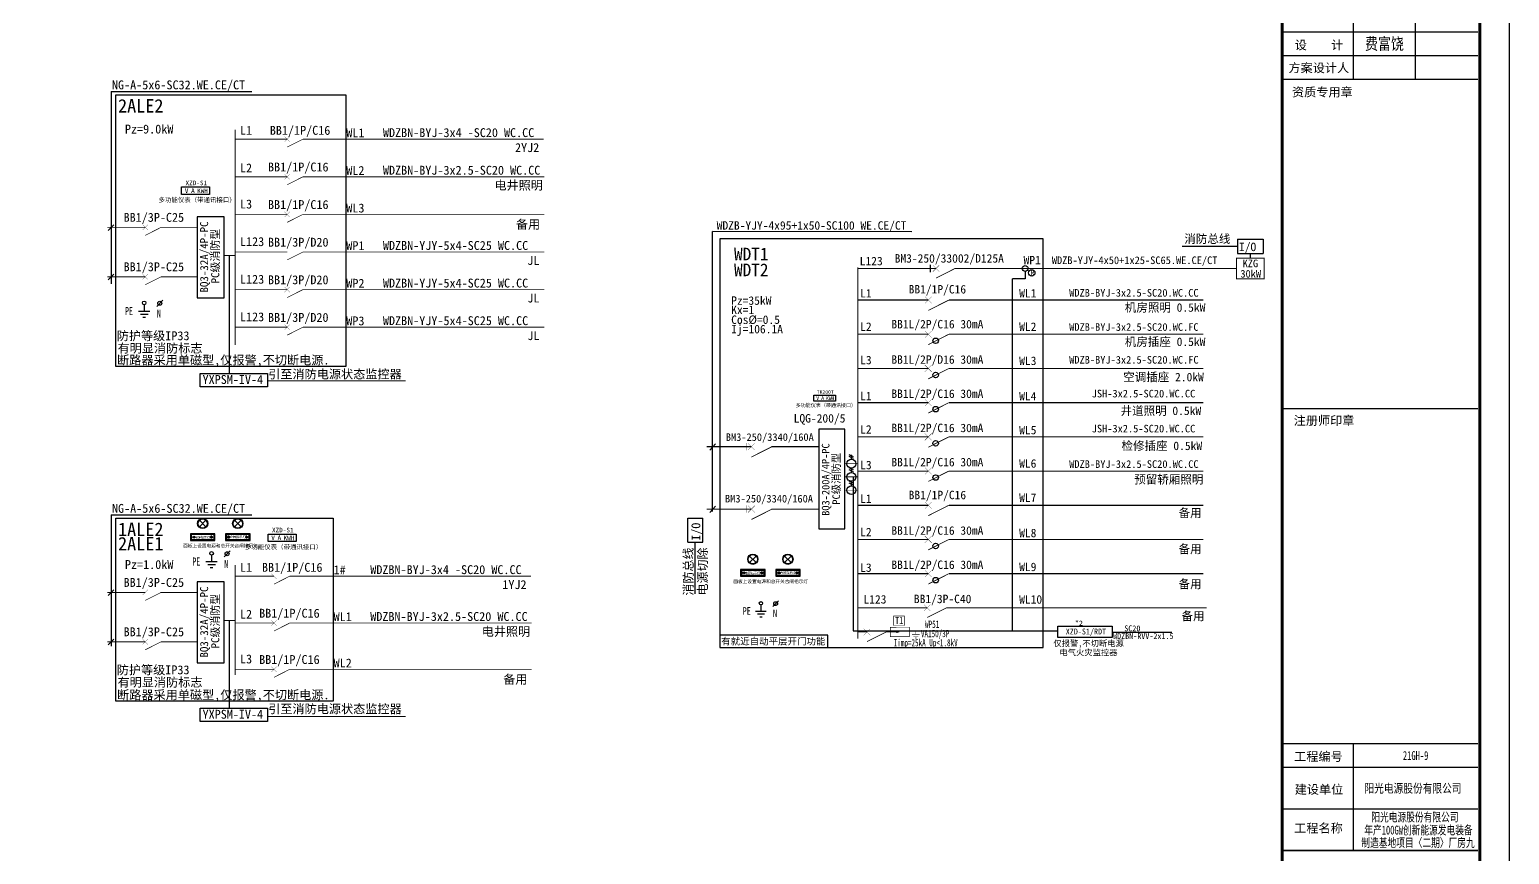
# Model space of a CAD drawing. Header units: millimetres. Extents: x -633009578 to 5705885, y -633235091 to 2571734.
# Drawn here: x 2494462 to 2544355, y 2160139 to 2187949 of the extents above; entities that cross this region are included whole.
import ezdxf
from ezdxf.enums import TextEntityAlignment as Align

# ---------------------------------------------------------------- set-up
doc = ezdxf.new("R2010")
doc.units = ezdxf.units.MM
doc.header["$LTSCALE"] = 1000
doc.header["$MEASUREMENT"] = 0
for name, pattern in [('CENTER2', [1.125, 0.75, -0.125, 0.125, -0.125]), ('CENTERX2', [101.6, 63.5, -12.7, 12.7, -12.7]), ('CONTINOUS', [0]), ('DASHED', [0.75, 0.5, -0.25]), ('USER3', [1.125, 0.875, -0.125, 0, -0.125])]:
    doc.linetypes.add(name, pattern=pattern)
doc.layers.get('0').update_dxf_attribs({"color": 9})
for name, color, linetype in [('000000000000电气', 7, 'Continuous'), ('E-TEXT-PLAN', 7, 'Continuous'), ('ETEXT', 3, 'Continuous'), ('LIU6', 7, 'Continuous'), ('Q4', 4, 'DASHED'), ('SIG_TEXT', 7, 'Continuous'), ('电气系统', 3, 'Continuous'), ('系统图', 2, 'Continuous'), ('设备-箱柜', 3, 'Continuous'), ('院图签、封面151013$0$PUB_TITLE', 153, 'Continuous'), ('院图签、封面151013$0$图签文字', 4, 'Continuous')]:
    doc.layers.add(name, color=color, linetype=linetype)
doc.layers.add('CENTER', color=2, linetype='CENTERX2', lineweight=15)
doc.layers.add('DRAW', color=4, linetype='Continuous', lineweight=30)
doc.styles.add('-宋体', font='simhei.ttf', dxfattribs={"width": 0.8})
doc.styles.add('_TCH_LABEL', font='simhei.ttf', dxfattribs={"bigfont": 'GBCBIG'})
doc.styles.add('HZ', font='simhei.ttf', dxfattribs={"width": 0.8, "bigfont": 'HZTXT'})
doc.styles.add('QH2', font='simhei.ttf', dxfattribs={"width": 0.8, "bigfont": 'hztxt.shx'})
doc.styles.add('宋', font='simhei.ttf', dxfattribs={"width": 0.8})
doc.styles.add('宋体', font='simhei.ttf')
doc.styles.add('院图签、封面151013$0$-宋体', font='simhei.ttf', dxfattribs={"width": 0.8})

# ---------------------------------------------------------------- blocks, each defined once
blk = doc.blocks.new('TDRGDF')
at = {"layer": 'Q4', "linetype": 'ByBlock'}
for p, q in [((445967, 58530), (445967, 58311)), ((446388, 58473), (446594, 58679)), ((445777, 58310), (446157, 58310)), ((445841, 58210), (446095, 58210)), ((445924, 58109), (446010, 58109))]:
    blk.add_line(p, q, dxfattribs=at)
for centre, radius in [((445967, 58590), 60.2), ((446491, 58576), 67.1)]:
    blk.add_circle(centre, radius, dxfattribs=at)
at = {"layer": 'LIU6', "style": 'QH2', "width": 0.7}
for s, p in [('PE', (445318, 58180)), ('N', (446394, 58095))]:
    blk.add_text(s, height=270, dxfattribs=at).set_placement(p)
blk = doc.blocks.new('1107AA')
at = {"color": 3, "linetype": 'Continuous'}
for points, const_width in [([(0, -7.5), (-3.79, 0)], 0.3), ([(1.25, 1.25), (-1.25, -1.25)], 0.1), ([(-1.25, 1.25), (1.25, -1.25)], 0.1)]:
    blk.add_lwpolyline(points, dxfattribs=dict(at, const_width=const_width))
blk = doc.blocks.new('0923')
at = {"color": 3, "linetype": 'Continuous'}
for p, q in [((-5, -3.75), (-2.5, -3.75)), ((-4.61, -5), (-3.5, -2.5)), ((-3.56, -5), (-2.45, -2.5)), ((2.5, -3.75), (5, -3.75)), ((2.89, -5), (4, -2.5)), ((3.94, -5), (5.05, -2.5)), ((10, -3.75), (12.5, -3.75)), ((10.39, -5), (11.5, -2.5)), ((11.44, -5), (12.55, -2.5))]:
    blk.add_line(p, q, dxfattribs=at)
at = {"color": 3, "linetype": 'Continuous', "const_width": 0.3}
for points in [[(-7.5, 0), (-7.5, -7.5)], [(0, 0), (0, -7.5)], [(7.5, 0), (7.5, -7.5)]]:
    blk.add_lwpolyline(points, dxfattribs=at)
at = {"color": 3, "linetype": 'Continuous'}
for centre in [(-7.5, -3.75), (0, -3.75), (7.5, -3.75)]:
    blk.add_circle(centre, 2.5, dxfattribs=at)
blk = doc.blocks.new('166')
at = {"linetype": 'CONTINOUS', "const_width": 0.3}
blk.add_lwpolyline([(2.5, 9.87), (-2.5, 9.87), (-2.5, -0.13), (2.5, -0.13)], close=True, dxfattribs=at)
blk.add_lwpolyline([(0, 9.87), (0, 6.12)], dxfattribs=at)
at = {"linetype": 'CONTINOUS'}
blk.add_lwpolyline([(0, 6.73, 1.25, 0, 0), (0, 4.87, 0, 0, 0)], format="xyseb", dxfattribs=at)
at = {"color": 1, "style": 'HZ', "width": 0.8}
blk.add_attdef('MARK', (5.02, 3.67), '', height=3, dxfattribs=at)
blk = doc.blocks.new('G$C5F426BFC')
at = {"layer": 'ETEXT', "elevation": 0}
for points, const_width in [([(5384, 3322), (5723, 3322)], 30), ([(6640, 3322), (6473, 3322)], 30), ([(7390, 3373), (7644, 3373)], 30), ([(7494, 3235), (7794, 3235)], 22.5), ([(7550, 3160), (7737, 3160)], 22.5), ([(7606, 3085), (7681, 3085)], 22.5), ([(7644, 3235), (7644, 3373)], 22.5)]:
    blk.add_lwpolyline(points, dxfattribs=dict(at, const_width=const_width))
at = {"layer": '电气系统', "color": 3, "const_width": 22.5, "elevation": 0}
blk.add_lwpolyline([(6772, 3954), (6772, 3579), (7196, 3579), (7196, 3954)], close=True, dxfattribs=at)
at = {"layer": 'ETEXT', "rotation": 89.99999999855241}
for name, p, xscale, yscale, zscale in [('166', (7380, 3322, 0), 75, 75, 75), ('1107AA', (5723, 3322, 0), 99.99999952316284, 99.99999952316284, 100)]:
    blk.add_blockref(name, p, dxfattribs=dict(at, xscale=xscale, yscale=yscale, zscale=zscale))
at = {"color": 7, "style": '_TCH_LABEL', "flags": 1}
blk.add_attdef('A', text='', height=0.00903, dxfattribs=at).set_placement((5380, 3322, 0), align=Align.MIDDLE_CENTER)
at = {"layer": '电气系统', "color": 3, "style": '宋'}
for s, width, p in [('T1', 0.8, (6829, 3634, 171)), ('WP51', 0.6, (8007, 3486, 171)), (' Iimp=25kA Up<1.8kV', 0.6, (6637, 2758, 171)), ('VA150/3P  ', 0.6, (7844, 3119, 171))]:
    blk.add_text(s, height=285, dxfattribs=dict(at, width=width)).set_placement(p)
blk = doc.blocks.new('G$CE55235D8')
blk.add_blockref('G$C5F426BFC', (-5384, -3158, 0))
blk = doc.blocks.new('G$C27E13D8611')
at = {"layer": '000000000000电气'}
blk.add_line((-200, -863), (-200, -2879), dxfattribs=at)
blk.add_lwpolyline([(-378, 968), (0, 968), (0, -863), (-378, -863)], close=True, dxfattribs=at)
at = {"layer": '000000000000电气', "style": '宋'}
for s, p in [('仅报警,不切断电源', (-588, -74)), ('电气火灾监控器', (-881, -68)), ('XZD-S1/RDT', (-196, 16, 23345))]:
    blk.add_text(s, height=200, rotation=270, dxfattribs=at).set_placement(p, align=Align.MIDDLE)
for s, p in [('WDZBN-RVV-2x1.5', (-434, -899)), ('SC20', (-174, -1276))]:
    blk.add_text(s, height=200, rotation=270, dxfattribs=at).set_placement(p)
blk = doc.blocks.new('多功能仪表')
at = {"layer": '系统图', "color": 2}
blk.add_lwpolyline([(499850, 344131), (501605, 344131), (501605, 343664), (499850, 343664)], close=True, dxfattribs=at)
at = {"color": 3, "linetype": 'Continuous', "style": '宋体'}
for s, p in [('V', (500165, 343753)), ('TK200T', (500773, 344242)), ('A', (500559, 343755)), ('KWH', (501160, 343748)), ('多功能仪表（带通讯接口）', (500821, 343180))]:
    blk.add_text(s, height=288, dxfattribs=at).set_placement(p, align=Align.CENTER)
blk = doc.blocks.new('wuxiancewen-3dian')
at = {"color": 3, "xscale": 0.6375, "yscale": 0.6375, "zscale": 0.6375}
blk.add_blockref('多功能仪表', (-320699, -218483, 701), dxfattribs=at)
blk = doc.blocks.new('G$C60D7828E')
at = {"layer": '000000000000电气', "color": 3, "linetype": 'USER3', "ltscale": 800}
for p, q in [((-1831, 748), (38, 748)), ((472, 348), (472, 506))]:
    blk.add_line(p, q, dxfattribs=at)
at = {"layer": '000000000000电气', "color": 3}
for p, q in [((38, 990), (38, 506)), ((906, 990), (906, 506))]:
    blk.add_line(p, q, dxfattribs=at)
at = {"layer": '000000000000电气', "color": 3, "ltscale": 1000}
for p, q in [((38, 990), (906, 990)), ((38, 506), (906, 506))]:
    blk.add_line(p, q, dxfattribs=at)
at = {"layer": '000000000000电气', "color": 3, "linetype": 'Continuous', "const_width": 34.2}
blk.add_lwpolyline([(0, 348), (932, 348), (932, -348), (0, -348)], close=True, dxfattribs=at)
at = {"layer": '000000000000电气', "color": 3, "linetype": 'Continuous', "style": '-宋体'}
for s, p in [('消防总线', (-1758, 856)), ('I/O', (86, 584))]:
    blk.add_text(s, height=285, dxfattribs=at).set_placement(p)
blk = doc.blocks.new('多功能仪表1')
at = {"layer": '系统图', "color": 2}
blk.add_lwpolyline([(499850, 344131), (501605, 344131), (501605, 343664), (499850, 343664)], close=True, dxfattribs=at)
at = {"color": 3, "linetype": 'Continuous', "style": '宋体'}
for s, p in [('V', (500165, 343753)), ('XZD-S1', (500773, 344242)), ('A', (500559, 343755)), ('KWH', (501160, 343748)), ('多功能仪表（带通讯接口）', (500821, 343180))]:
    blk.add_text(s, height=288, dxfattribs=at).set_placement(p, align=Align.CENTER)
blk = doc.blocks.new('G$C30390A01')
at = {"layer": '院图签、封面151013$0$图签文字', "color": 6, "style": '院图签、封面151013$0$-宋体', "width": 0.7}
for s, p in [('阳光电源股份有限公司', (460, -424)), ('制造基地项目〈二期〉厂房九', (125, -1285)), ('年产100GW创新能源发电装备', (224, -862))]:
    blk.add_text(s, height=300, dxfattribs=at).set_placement(p)
blk = doc.blocks.new('建筑图框_A0')
for p, q in [((118900, 0), (118900, 84100)), ((117900, 1000), (117900, 83100))]:
    blk.add_line(p, q)
at = {"layer": '院图签、封面151013$0$PUB_TITLE'}
for p, q in [((115738, 31501), (115738, 37100)), ((111238, 33100), (117838, 33100)), ((111238, 32300), (117838, 32300))]:
    blk.add_line(p, q, dxfattribs=at)
blk.add_lwpolyline([(0, 0), (118900, 0), (118900, 84100), (0, 84100)], close=True, dxfattribs=at)
at = {"layer": '院图签、封面151013$0$PUB_TITLE', "const_width": 100}
blk.add_lwpolyline([(2500, 1000), (117900, 1000), (117900, 83100), (2500, 83100)], close=True, dxfattribs=at)
at = {"layer": '院图签、封面151013$0$PUB_TITLE'}
for points, const_width in [([(111238, 1000), (111238, 83100)], 100), ([(113638, 31501), (113638, 37100)], 48), ([(111238, 31500), (117838, 31500)], 48), ([(111238, 20400), (117838, 20400)], 48), ([(111238, 9100), (117838, 9100)], 48), ([(111238, 9100), (117838, 9100)], 48), ([(113638, 5500), (113638, 9100)], 48), ([(111238, 8300), (117838, 8300)], 48), ([(111238, 8300), (117838, 8300)], 48), ([(111238, 6900), (117838, 6900)], 48), ([(111238, 6900), (117838, 6900)], 48), ([(111238, 5500), (117838, 5500)], 48), ([(111238, 5500), (117838, 5500)], 48)]:
    blk.add_lwpolyline(points, dxfattribs=dict(at, const_width=const_width))
at = {"layer": '院图签、封面151013$0$PUB_TITLE', "style": '院图签、封面151013$0$-宋体'}
for s, p in [('设    计', (111664, 32508)), ('方案设计人', (111450, 31738)), ('资质专用章', (111570, 30921)), ('注册师印章', (111628, 19847)), ('工程编号', (111644, 8519)), ('建设单位', (111663, 7409)), ('工程名称', (111644, 6104))]:
    blk.add_text(s, height=300, dxfattribs=at).set_placement(p)
at = {"layer": '院图签、封面151013$0$图签文字', "color": 6, "style": '院图签、封面151013$0$-宋体'}
for tag, height, width, p in [('工程主持人', 400, 0.8, (114688, 36700)), ('审定', 400, 0.8, (114688, 35900)), ('审核', 400, 0.8, (114688, 35100)), ('专业负责人', 400, 0.8, (114688, 34300)), ('校对', 400, 0.8, (114688, 33500)), ('设计', 400, 0.8, (114688, 32700)), ('方案设计人', 400, 0.8, (114688, 31900)), ('工程编号', 300, 0.7, (115738, 8700)), ('版次', 300, 0.7, (113538, 3006)), ('日期', 300, 0.7, (116838, 3000)), ('图号', 200, 0.7, (117338, 2400)), ('比例', 300, 0.7, (113538, 2200)), ('图号_X施', 300, 0.7, (116338, 2200)), ('图号_总数', 200, 0.7, (117338, 2000))]:
    blk.add_attdef(tag, text='', height=height, dxfattribs=dict(at, width=width)).set_placement(p, align=Align.MIDDLE_CENTER)
at = {"layer": '院图签、封面151013$0$图签文字', "color": 6, "style": '院图签、封面151013$0$-宋体', "width": 0.7}
for tag, p in [('建设单位_001', (115736, 7446)), ('工程名称_001', (115734, 6045)), ('图名_001', (114543, 4060))]:
    blk.add_attdef(tag, p, '', height=300, dxfattribs=at)
blk = doc.blocks.new('G$CE57D67AF')
at = {"color": 3}
for p, q in [((-480, 234), (-318, 396)), ((-480, 396), (-318, 234)), ((309, 234), (471, 396)), ((309, 396), (471, 234))]:
    blk.add_line(p, q, dxfattribs=at)
for points in [[(-674, -64), (-124, -64), (-124, 86), (-674, 86)], [(-654, -44), (-144, -44), (-144, 66), (-654, 66)], [(115, -64), (665, -64), (665, 86), (115, 86)], [(135, -44), (645, -44), (645, 66), (135, 66)]]:
    blk.add_lwpolyline(points, close=True, dxfattribs=at)
at = {"layer": 'CENTER', "linetype": 'CENTER2', "lineweight": -2}
for p, q in [((-631, 11), (-567, 11)), ((-167, 11), (-231, 11)), ((-199, -21), (-199, 43)), ((158, 11), (222, 11)), ((190, -21), (190, 43)), ((622, 11), (558, 11)), ((590, -21), (590, 43))]:
    blk.add_line(p, q, dxfattribs=at)
at = {"layer": 'DRAW'}
for centre, radius in [((-399, 315), 115), ((-399, 315), 105), ((390, 315), 115), ((390, 315), 105)]:
    blk.add_circle(centre, radius, dxfattribs=at)
at = {"layer": 'DRAW', "lineweight": -2}
for centre in [(-599, 11), (-199, 11), (190, 11), (590, 11)]:
    blk.add_circle(centre, 21, dxfattribs=at)
at = {"layer": 'SIG_TEXT', "color": 4, "style": '宋体'}
for s, height, p in [('电源指示灯', 50, (-583, -20)), ('合闸指示灯', 50, (213, -10)), ('面板上设置电源和总开关合闸指示灯', 75, (-837, -221))]:
    blk.add_text(s, height=height, dxfattribs=at).set_placement(p)

msp = doc.modelspace()

# ---------------------------------------------------------------- linework, layer by layer
at = {"color": 3, "linetype": 'Continuous'}
for p, q in [((2497207.8, 2185866.1), (2497207.8, 2179372.6)), ((2497207.8, 2185866.1), (2501950.5, 2185866.1)), ((2497112.4, 2181180.2), (2497303.3, 2181371.1)), ((2501204.7, 2176356), (2501204.7, 2180330.1)), ((2497112.4, 2179514), (2497303.3, 2179704.9)), ((2497207.8, 2171588), (2497207.8, 2167163)), ((2497207.8, 2171588), (2501950.5, 2171588)), ((2497112.4, 2168872.1), (2497303.3, 2169063)), ((2501204.7, 2165068.4), (2501204.7, 2168022)), ((2497112.4, 2167205.9), (2497303.3, 2167396.8))]:
    msp.add_line(p, q, dxfattribs=at)
for points in [[(2497371.2, 2185749.8), (2505119.3, 2185749.8), (2505119.3, 2176591.1), (2497371.2, 2176591.1)], [(2500207.8, 2176356), (2502482.7, 2176356), (2502482.7, 2175906), (2500207.8, 2175906)], [(2497371.2, 2171471.7), (2504691.8, 2171471.7), (2504691.8, 2165303.5), (2497371.2, 2165303.5)], [(2500207.8, 2165068.4), (2502482.7, 2165068.4), (2502482.7, 2164618.4), (2500207.8, 2164618.4)]]:
    msp.add_lwpolyline(points, close=True, dxfattribs=at)
for points, const_width in [([(2501387.8, 2184572), (2501387.8, 2177309.1)], 35), ([(2501018.1, 2180330.1), (2501387.8, 2180330.1)], 35), ([(2507139.4, 2176104), (2502482.7, 2176104)], 31.5), ([(2501387.8, 2169894.4), (2501387.8, 2166184)], 35), ([(2501018.1, 2168022), (2501387.8, 2168022)], 35), ([(2507139.4, 2164784.8), (2502482.7, 2164784.8)], 31.5)]:
    msp.add_lwpolyline(points, dxfattribs=dict(at, const_width=const_width))
at = {"color": 3}
for points in [[(2501024.7, 2181639), (2500106.6, 2181639), (2500106.6, 2178906.6), (2501024.7, 2178906.6)], [(2501024.7, 2169330.9), (2500106.6, 2169330.9), (2500106.6, 2166598.5), (2501024.7, 2166598.5)]]:
    msp.add_lwpolyline(points, close=True, dxfattribs=at)
at = {"layer": '000000000000电气', "color": 3, "linetype": 'Continuous'}
for p, q in [((2517488.8, 2171702.8), (2517488.8, 2181140)), ((2524210.5, 2181133.4), (2517488.8, 2181140)), ((2516654.9, 2170667.6), (2516654.9, 2171481.1)), ((2516654.9, 2171481.1), (2517158.6, 2171481.1)), ((2517158.6, 2170667.6), (2517158.6, 2171481.1)), ((2516654.9, 2170667.6), (2517158.6, 2170667.6)), ((2516899.6, 2168925.6), (2516899.6, 2170667.6))]:
    msp.add_line(p, q, dxfattribs=at)
at = {"layer": '000000000000电气', "color": 3}
msp.add_line((2524828.3, 2180018.7), (2524828.3, 2179771), dxfattribs=at)
for points, const_width in [([(2501387.8, 2184254.4), (2503146.1, 2184254.4)], 29.2), ([(2503677.5, 2184254.4), (2511797.4, 2184254.4)], 29.2), ([(2501387.8, 2182986.4), (2503146.1, 2182986.4)], 29.2), ([(2503677.5, 2182986.4), (2511812.8, 2182986.4)], 29.2), ([(2501387.8, 2181718.4), (2503146.1, 2181718.4)], 29.2), ([(2503677.5, 2181718.4), (2511812.8, 2181718.4)], 29.2), ([(2497085.5, 2181280.2), (2498361.2, 2181280.2)], 29.2), ([(2500106.6, 2181280.2), (2498892.7, 2181280.2)], 29.2), ([(2501387.8, 2180450.3), (2503146.1, 2180450.3)], 29.2), ([(2503677.5, 2180450.3), (2511812.8, 2180450.3)], 29.2), ([(2522390.9, 2179895), (2525023.2, 2179895)], 34.2), ([(2525664.5, 2179895), (2535152.4, 2179895)], 34.2), ([(2497085.5, 2179614), (2498361.2, 2179614)], 29.2), ([(2500106.6, 2179614), (2498892.7, 2179614)], 29.2), ([(2501387.8, 2179182.3), (2503146.1, 2179182.3)], 29.2), ([(2503677.5, 2179182.3), (2511812.8, 2179182.3)], 29.2), ([(2522390.9, 2178829.6), (2524763, 2178829.6)], 38), ([(2525455.5, 2178829.6), (2534039.2, 2178829.6)], 38), ([(2501387.8, 2177914.3), (2503146.1, 2177914.3)], 29.2), ([(2503677.5, 2177914.3), (2511812.8, 2177914.3)], 29.2), ([(2522390.9, 2177676.4), (2524763, 2177676.4)], 38), ([(2525455.5, 2177676.4), (2534037.2, 2177676.4)], 38), ([(2522390.9, 2176523.2), (2524763, 2176523.2)], 38), ([(2525455.5, 2176523.2), (2534037.2, 2176523.2)], 38), ([(2522390.9, 2175370), (2524763, 2175370)], 38), ([(2525455.5, 2175370), (2534037.2, 2175370)], 38), ([(2522390.9, 2174216.9), (2524763, 2174216.9)], 38), ([(2525455.5, 2174216.9), (2534037.2, 2174216.9)], 38), ([(2521946.3, 2172865), (2522390.9, 2172865)], 34.2), ([(2522390.9, 2173063.7), (2524763, 2173063.7)], 38), ([(2525455.5, 2173063.7), (2534037.2, 2173063.7)], 38), ([(2522390.9, 2171910.5), (2524763, 2171910.5)], 38), ([(2525455.5, 2171910.5), (2534037.2, 2171910.5)], 38), ([(2522390.9, 2170757.3), (2524763, 2170757.3)], 38), ([(2525455.5, 2170757.3), (2534037.2, 2170757.3)], 38), ([(2501387.8, 2169519.8), (2502701.1, 2169519.8)], 29.2), ([(2503232.5, 2169519.8), (2511369.9, 2169519.8)], 29.2), ([(2522390.9, 2169604.1), (2524763, 2169604.1)], 38), ([(2525455.5, 2169604.1), (2534037.2, 2169604.1)], 38), ([(2497085.5, 2168972.1), (2498361.2, 2168972.1)], 29.2), ([(2500106.6, 2168972.1), (2498892.7, 2168972.1)], 29.2), ([(2525368.7, 2168451), (2534145.2, 2168451)], 34.2), ([(2501387.8, 2167940.3), (2502701.1, 2167940.3)], 29.2), ([(2503232.5, 2167940.3), (2511385.3, 2167940.3)], 29.2), ([(2497085.5, 2167305.9), (2498361.2, 2167305.9)], 29.2), ([(2500106.6, 2167305.9), (2498892.7, 2167305.9)], 29.2), ([(2501387.8, 2166378.8), (2502701.1, 2166378.8)], 29.2), ([(2503232.5, 2166378.8), (2511385.3, 2166378.8)], 29.2)]:
    msp.add_lwpolyline(points, dxfattribs=dict(at, const_width=const_width))
for points in [[(2517736, 2167115.1), (2528634.8, 2167115.1), (2528634.8, 2180894.8), (2517736, 2180894.8)], [(2521946.3, 2174480.3), (2521074.2, 2174480.3), (2521074.2, 2171118.6), (2521946.3, 2171118.6)], [(2517736, 2167115.1), (2521380.6, 2167115.1), (2521380.6, 2167530.8), (2517736, 2167530.8)]]:
    msp.add_lwpolyline(points, close=True, dxfattribs=at)
at = {"layer": '000000000000电气', "color": 3, "linetype": 'Continuous'}
for points, const_width in [([(2522390.9, 2167410.8), (2522390.9, 2179937.7)], 34.2), ([(2517158.6, 2171096.4), (2519152.6, 2171096.4), (2519152.6, 2173952.6)], 0.99), ([(2517286.4, 2173886.7), (2518798.3, 2173886.7)], 34.2), ([(2518634.3, 2174010.6), (2518634.3, 2173762.9)], 8.55), ([(2519470.7, 2173886.7), (2521074.2, 2173886.7)], 34.2), ([(2518634.3, 2171904.7), (2518634.3, 2171657)], 8.55), ([(2517286.4, 2171780.9), (2518798.3, 2171780.9)], 34.2), ([(2519470.7, 2171780.9), (2521074.2, 2171780.9)], 34.2), ([(2522389.9, 2168451), (2524727.4, 2168451)], 34.2)]:
    msp.add_lwpolyline(points, dxfattribs=dict(at, const_width=const_width))
at = {"layer": '000000000000电气'}
for points in [[(2528027.8, 2179796.6), (2528027.8, 2179540.7), (2527598.6, 2179540.7)], [(2527598.6, 2167680.5), (2527598.6, 2179540.7)], [(2522226.8, 2172856.2), (2522226.8, 2167680.5), (2529124.8, 2167680.5)]]:
    msp.add_lwpolyline(points, dxfattribs=at)
at = {"layer": '000000000000电气', "color": 3}
for points in [[(2517583.1, 2173984.3), (2517394.5, 2173770.5)], [(2517583.1, 2171878.4), (2517394.5, 2171664.6)]]:
    msp.add_lwpolyline(points, dxfattribs=at)
at = {"layer": '000000000000电气'}
for centre, radius in [((2528027.8, 2179895), 98.4), ((2528250.8, 2179746.6), 106.9)]:
    msp.add_circle(centre, radius, dxfattribs=at)
at = {"layer": '000000000000电气', "color": 3}
for centre in [(2525010.4, 2177457.6), (2525010.4, 2176304.4), (2525010.4, 2175151.2), (2525010.4, 2173998), (2525010.4, 2172844.9), (2525010.4, 2170538.5), (2525010.4, 2169385.3)]:
    msp.add_circle(centre, 92.4, dxfattribs=at)

# ---------------------------------------------------------------- block references
msp.add_blockref('G$C60D7828E', (2535152.4, 2179895))
at = {"linetype": 'Continuous'}
for p in [(2052358.9, 2120144.3, 2.8), (2054629.9, 2111699.7, 2.8)]:
    msp.add_blockref('TDRGDF', p, dxfattribs=at)
at = {"layer": '000000000000电气', "color": 3}
for name, p, xscale, yscale, zscale, rotation in [('1107AA', (2503146.1, 2184254.4), 70.85880000013579, 70.85880000013579, 70.85880000013579, 90), ('1107AA', (2503146.1, 2182986.4), 70.85880000013579, 70.85880000013579, 70.85880000013579, 90), ('1107AA', (2498361.2, 2181280.2), 70.85880000013579, 70.85880000013579, 70.85880000013579, 90), ('1107AA', (2503146.1, 2181718.4), 70.85880000013579, 70.85880000013579, 70.85880000013579, 90), ('1107AA', (2503146.1, 2180450.3), 70.85880000013579, 70.85880000013579, 70.85880000013579, 90), ('1107AA', (2525023.2, 2179895), 85.5, 85.5, 85.5, 90), ('1107AA', (2498361.2, 2179614), 70.85880000013579, 70.85880000013579, 70.85880000013579, 90), ('1107AA', (2503146.1, 2179182.3), 70.85880000013579, 70.85880000013579, 70.85880000013579, 90), ('1107AA', (2524763, 2178829.6), 92.34000000017694, 92.34000000017694, 92.34000000017694, 90), ('1107AA', (2503146.1, 2177914.3), 70.85880000013579, 70.85880000013579, 70.85880000013579, 90), ('1107AA', (2524763, 2177676.4), 92.34000000017694, 92.34000000017694, 92.34000000017694, 90), ('1107AA', (2524763, 2176523.2), 92.34000000017694, 92.34000000017694, 92.34000000017694, 90), ('1107AA', (2524763, 2175370), 92.34000000017694, 92.34000000017694, 92.34000000017694, 90), ('1107AA', (2518798.3, 2173886.7), 92.34000000017694, 92.34000000017694, 92.34000000017694, 90), ('1107AA', (2524763, 2174216.9), 92.34000000017694, 92.34000000017694, 92.34000000017694, 90), ('0923', (2521946.5, 2172866.6), 59.55507249995428, 59.55507249995428, 59.55507249995428, 89.99999846317257), ('1107AA', (2524763, 2173063.7), 92.34000000017694, 92.34000000017694, 92.34000000017694, 90), ('1107AA', (2518798.3, 2171780.9), 92.34000000017694, 92.34000000017694, 92.34000000017694, 90), ('1107AA', (2524763, 2171910.5), 92.34000000017694, 92.34000000017694, 92.34000000017694, 90), ('1107AA', (2524763, 2170757.3), 92.34000000017694, 92.34000000017694, 92.34000000017694, 90), ('1107AA', (2502701.1, 2169519.8), 70.85880000013579, 70.85880000013579, 70.85880000013579, 90), ('1107AA', (2524763, 2169604.1), 92.34000000017694, 92.34000000017694, 92.34000000017694, 90), ('1107AA', (2498361.2, 2168972.1), 70.85880000013579, 70.85880000013579, 70.85880000013579, 90), ('1107AA', (2502701.1, 2167940.3), 70.85880000013579, 70.85880000013579, 70.85880000013579, 90), ('1107AA', (2498361.2, 2167305.9), 70.85880000013579, 70.85880000013579, 70.85880000013579, 90), ('1107AA', (2502701.1, 2166378.8), 70.85880000013579, 70.85880000013579, 70.85880000013579, 90)]:
    msp.add_blockref(name, p, dxfattribs=dict(at, xscale=xscale, yscale=yscale, zscale=zscale, rotation=rotation))
at = {"layer": '000000000000电气', "color": 3, "xscale": 0.5383333333333333, "yscale": 0.5383333333333333, "zscale": 0.5383333333333333}
for p in [(2230500.7, 1997384.5), (2233415.4, 1985681.8)]:
    msp.add_blockref('多功能仪表1', p, dxfattribs=at)
at = {"layer": '000000000000电气', "color": 2, "xscale": 0.66, "yscale": 0.66, "zscale": 0.66}
msp.add_blockref('wuxiancewen-3dian', (2522249.7, 2175028.1, -792.4), dxfattribs=at)
at = {"layer": '000000000000电气', "color": 1, "xscale": 1.5, "yscale": 1.5, "zscale": 1.5}
for p in [(2500895.3, 2170822), (2519444.2, 2169617.2)]:
    msp.add_blockref('G$CE57D67AF', p, dxfattribs=at)
at = {"layer": '000000000000电气', "linetype": 'Continuous', "xscale": 0.95, "yscale": 0.95, "zscale": 0.95}
msp.add_blockref('TDRGDF', (2095449.7, 2112947.8), dxfattribs=at)
at = {"layer": '000000000000电气', "color": 3, "linetype": 'Continuous', "xscale": 85.5, "yscale": 85.5, "zscale": 85.5, "rotation": 90}
msp.add_blockref('1107AA', (2524727.4, 2168451), dxfattribs=at)
at = {"layer": '000000000000电气', "xscale": 0.8573749999999999, "yscale": 0.8573749999999999, "zscale": 0.8573749999999999}
msp.add_blockref('G$CE55235D8', (2522404.6, 2167496.5, 0), dxfattribs=at)
at = {"layer": '000000000000电气', "rotation": 90}
msp.add_blockref('G$C27E13D8611', (2530093.3, 2167833.9), dxfattribs=at)
at = {"layer": '设备-箱柜'}
ref = msp.add_blockref('建筑图框_A0', (2425455.3, 2154771.4), dxfattribs=at)
ref.add_attrib('设计', '费富饶', dxfattribs={"layer": '院图签、封面151013$0$图签文字', "color": 6, "height": 400, "style": '院图签、封面151013$0$-宋体', "width": 0.8}).set_placement((2540143.4, 2187471), align=Align.MIDDLE_CENTER)
ref.add_attrib('建设单位_001', '阳光电源股份有限公司', (2539468.2, 2162219.3), dxfattribs={"layer": '院图签、封面151013$0$图签文字', "color": 6, "height": 300, "style": '院图签、封面151013$0$-宋体', "width": 0.8})
ref.add_attrib('工程编号', '21GH-9', dxfattribs={"layer": '院图签、封面151013$0$图签文字', "color": 6, "height": 300, "style": '院图签、封面151013$0$-宋体', "width": 0.7}).set_placement((2541193.4, 2163471.8), align=Align.MIDDLE_CENTER)
msp.add_blockref('G$C30390A01', (2539238.5, 2161671.8), dxfattribs=at)

# ---------------------------------------------------------------- texts
at = {"color": 3, "linetype": 'Continuous', "style": '-宋体'}
for s, p in [('NG-A-5x6-SC32.WE.CE/CT', (2497239.4, 2185934.1, -7.1)), ('Pz=9.0kW', (2497676, 2184445.1)), ('L1', (2501554.8, 2184402.2)), ('WL1', (2505139.4, 2184318)), ('WL2', (2505139.4, 2183050)), ('WL3', (2505139.4, 2181782)), ('BB1/3P-C25', (2497630.1, 2181468)), ('WP1', (2505139.4, 2180513.9)), ('WP2', (2505139.4, 2179245.9)), ('WP3', (2505139.4, 2177977.9)), ('引至消防电源状态监控器', (2502506.6, 2176184.2)), ('YXPSM-IV-4', (2500293.6, 2176001.5)), ('NG-A-5x6-SC32.WE.CE/CT', (2497239.4, 2171656, -7.1)), ('Pz=1.0kW', (2497676, 2169762.5)), ('1#', (2504711.9, 2169583.4)), ('BB1/3P-C25', (2497630.1, 2169159.9)), ('WL1', (2504711.9, 2168003.9)), ('WL2', (2504711.9, 2166442.4)), ('YXPSM-IV-4', (2500293.6, 2164713.9)), ('引至消防电源状态监控器', (2502506.6, 2164896.6))]:
    msp.add_text(s, height=300, dxfattribs=at).set_placement(p)
at = {"layer": '000000000000电气', "color": 3}
for s, height, style, p in [('BB1/1P/C16', 300, '-宋体', (2502560.8, 2184402.2)), ('WDZBN-BYJ-3x4 -SC20 WC.CC', 300, '-宋体', (2506374.9, 2184324.6)), ('2YJ2', 300, '-宋体', (2510828.4, 2183820.1)), ('L2', 300, '-宋体', (2501554.8, 2183134.2)), ('BB1/1P/C16', 300, '-宋体', (2502499.6, 2183166.1)), ('WDZBN-BYJ-3x2.5-SC20 WC.CC', 300, '-宋体', (2506374.9, 2183056.5)), ('电井照明', 300, '-宋体', (2510132, 2182552.1)), ('L3', 300, '-宋体', (2501554.8, 2181917.7)), ('BB1/1P/C16', 300, '-宋体', (2502499.6, 2181898.1)), ('备用', 300, '-宋体', (2510857.8, 2181233.1)), ('L123', 300, '-宋体', (2501554.8, 2180649.7)), ('BB1/3P/D20', 300, '-宋体', (2502499.6, 2180630.1)), ('WDZBN-YJY-5x4-SC25 WC.CC', 300, '-宋体', (2506374.9, 2180520.5)), ('BB1/3P-C25', 300, '-宋体', (2497630.1, 2179801.8)), ('JL', 300, '-宋体', (2511245, 2180016.1)), ('L123', 285, '宋', (2522449.2, 2180001.9)), ('WP1', 285, '宋', (2527974.3, 2180033)), ('WDZB-YJY-4x50+1x25-SC65.WE.CE/CT', 256.5, '-宋体', (2528928, 2180043.5)), ('KZG ', 256.5, '-宋体', (2535359.4, 2179937.3)), ('L123', 300, '-宋体', (2501554.8, 2179381.7)), ('BB1/3P/D20', 300, '-宋体', (2502499.6, 2179362.1)), ('WDZBN-YJY-5x4-SC25 WC.CC', 300, '-宋体', (2506374.9, 2179252.5)), ('30kW', 256.5, '-宋体', (2535284.2, 2179587.4)), ('JL', 300, '-宋体', (2511245, 2178748)), ('Pz=35kW', 285, '宋', (2518116.6, 2178670.3)), ('L1', 285, '宋', (2522464.5, 2178916.1)), ('WL1', 285, '宋', (2527826.5, 2178916.1)), ('WDZB-BYJ-3x2.5-SC20.WC.CC', 256.5, '-宋体', (2529513.3, 2178945.5)), ('L123', 300, '-宋体', (2501554.8, 2178113.7)), ('BB1/3P/D20', 300, '-宋体', (2502499.6, 2178094.1)), ('Kx=1', 285, '宋', (2518116.6, 2178356.6)), ('WDZBN-YJY-5x4-SC25 WC.CC', 300, '-宋体', (2506374.9, 2177984.5)), ('Cos%%C=0.5', 285, '宋', (2518116.6, 2178025.4)), ('Ij=106.1A', 285, '宋', (2518116.6, 2177707.8)), ('L2', 285, '宋', (2522464.5, 2177790)), ('WL2', 285, '宋', (2527826.5, 2177790)), ('WDZB-BYJ-3x2.5-SC20.WC.FC', 256.5, '-宋体', (2529513.3, 2177792.3)), ('防护等级IP33', 300, '-宋体', (2497399.9, 2177475.7, -1.4)), ('有明显消防标志', 300, '-宋体', (2497426.4, 2177058.4)), ('JL', 300, '-宋体', (2511245, 2177480)), ('断路器采用单磁型,仅报警,不切断电源.', 300, '-宋体', (2497413.3, 2176657)), ('L3', 285, '宋', (2522464.5, 2176664.4)), ('WL3', 285, '宋', (2527826.5, 2176639.1)), ('WDZB-BYJ-3x2.5-SC20.WC.FC', 256.5, '-宋体', (2529513, 2176687)), ('L1', 285, '宋', (2522464.5, 2175451.3)), ('WL4', 285, '宋', (2527826.5, 2175446.3)), ('JSH-3x2.5-SC20.WC.CC', 256.5, '-宋体', (2530273.6, 2175547.2)), ('L2', 285, '宋', (2522464.5, 2174325.2)), ('WL5', 285, '宋', (2527826.5, 2174303.4)), ('JSH-3x2.5-SC20.WC.CC', 256.5, '-宋体', (2530273.6, 2174367.5)), ('L3', 285, '宋', (2522464.5, 2173125.8)), ('WL6', 285, '宋', (2527826.5, 2173177.2)), ('WDZB-BYJ-3x2.5-SC20.WC.CC', 256.5, '-宋体', (2529513.3, 2173170.7)), ('L1', 285, '宋', (2522464.5, 2171991.8)), ('WL7', 285, '宋', (2527826.5, 2172026.4)), ('L2', 285, '宋', (2522464.5, 2170865.6)), ('WL8', 285, '宋', (2527826.5, 2170833.5)), ('L1', 300, '-宋体', (2501554.8, 2169667.6)), ('BB1/1P/C16', 300, '-宋体', (2502295.8, 2169667.6)), ('WDZBN-BYJ-3x4 -SC20 WC.CC', 300, '-宋体', (2505947.4, 2169590)), ('L3', 285, '宋', (2522464.5, 2169666.2)), ('WL9', 285, '宋', (2527826.5, 2169690.6)), ('1YJ2', 300, '-宋体', (2510400.9, 2169085.5)), ('L123', 285, '宋', (2522576, 2168596.4)), ('L2', 300, '-宋体', (2501554.8, 2168088.1)), ('BB1/1P/C16', 300, '-宋体', (2502200.6, 2168120)), ('WL10', 285, '宋', (2527826.5, 2168594.3)), ('WDZBN-BYJ-3x2.5-SC20 WC.CC', 300, '-宋体', (2505947.4, 2168010.5)), ('BB1/3P-C25', 300, '-宋体', (2497630.1, 2167493.7)), ('电井照明', 300, '-宋体', (2509704.5, 2167506)), ('防护等级IP33', 300, '-宋体', (2497399.9, 2166211.6, -1.4)), ('L3', 300, '-宋体', (2501554.8, 2166578.1)), ('BB1/1P/C16', 300, '-宋体', (2502200.6, 2166558.5)), ('有明显消防标志', 300, '-宋体', (2497426.4, 2165794.4)), ('备用', 300, '-宋体', (2510430.3, 2165893.5)), ('断路器采用单磁型,仅报警,不切断电源.', 300, '-宋体', (2497413.3, 2165369.4))]:
    msp.add_text(s, height=height, dxfattribs=dict(at, style=style)).set_placement(p)
for s, height, style, p in [('BQ3-32A/4P-PC', 270.75, '宋体', (2500481.1, 2180281.6)), ('PC级消防型', 270.75, '宋体', (2500856.3, 2180313.1)), ('BQ3-200A/4P-PC', 256.5, '-宋体', (2521429.9, 2172776.6)), ('PC级消防型', 256.5, '-宋体', (2521786.3, 2172806.5)), ('BQ3-32A/4P-PC', 270.75, '宋体', (2500481.1, 2167973.5)), ('PC级消防型', 270.75, '宋体', (2500856.3, 2168005))]:
    msp.add_text(s, height=height, rotation=90, dxfattribs=dict(at, style=style)).set_placement(p, align=Align.CENTER)
at = {"layer": '000000000000电气', "color": 3, "style": '-宋体'}
msp.add_text('WDZB-YJY-4x95+1x50-SC100 WE.CE/CT', height=285, dxfattribs=at).set_placement((2520826.2, 2181202.5), align=Align.CENTER)
at = {"layer": '000000000000电气', "color": 6, "linetype": 'Continuous', "style": '宋'}
for s, p in [('WDT1', (2518211.8, 2180167.9)), ('WDT2', (2518211.8, 2179634.4))]:
    msp.add_text(s, height=427.5, dxfattribs=at).set_placement(p)
at = {"layer": '000000000000电气', "color": 3}
for s, height, style, p in [('BM3-250/33002/D125A', 285, '宋', (2525469.1, 2180211.3)), ('BB1/1P/C16', 285, '宋', (2525068.3, 2179170.9)), ('机房照明 0.5kW', 285, '宋', (2532747, 2178586.4)), ('BB1L/2P/C16 30mA', 285, '宋', (2525068.3, 2177994.1)), ('机房插座 0.5kW', 285, '宋', (2532747, 2177433.2)), ('BB1L/2P/D16 30mA', 285, '宋', (2525068.3, 2176801.5)), ('空调插座 2.0kW', 285, '宋', (2532692.1, 2176244.4)), ('BB1L/2P/C16 30mA', 285, '宋', (2525068.3, 2175648.4)), ('井道照明 0.5kW', 285, '宋', (2532603.6, 2175104.6)), ('BB1L/2P/C16 30mA', 285, '宋', (2525068.3, 2174495.2)), ('BM3-250/3340/160A', 256.5, '-宋体', (2519418.5, 2174187.5)), ('检修插座 0.5kW', 285, '宋', (2532635.7, 2173924.9)), ('BB1L/2P/C16 30mA', 285, '宋', (2525068.3, 2173342)), ('预留轿厢照明', 285, '宋', (2532871.7, 2172790.1, 70)), ('BB1/1P/C16', 285, '宋', (2525068.3, 2172234.5)), ('BM3-250/3340/160A', 256.5, '-宋体', (2519391.4, 2172112.1)), ('备用', 285, '宋', (2533589.7, 2171659.4, 70)), ('BB1L/2P/C16 30mA', 285, '宋', (2525068.3, 2171035.6)), ('备用', 285, '宋', (2533589.7, 2170442.5, 70)), ('BB1L/2P/C16 30mA', 285, '宋', (2525068.3, 2169882.4)), ('备用', 285, '宋', (2533589.7, 2169261.8, 70)), ('BB1/3P-C40', 285, '宋', (2525245.8, 2168729.7)), ('备用', 285, '宋', (2533688.2, 2168183, -0.4)), ('有就近自动平层开门功能', 228, '宋', (2519536.6, 2167329.2))]:
    msp.add_text(s, height=height, dxfattribs=dict(at, style=style)).set_placement(p, align=Align.MIDDLE)
at = {"layer": '000000000000电气', "style": '-宋体'}
for s, p in [('R', (2528206.4, 2179667.4)), ('*2', (2529707.7, 2167852.8))]:
    msp.add_text(s, height=171, dxfattribs=at).set_placement(p)
at = {"layer": '000000000000电气', "color": 2, "style": '宋'}
msp.add_text('LQG-200/5', height=285, dxfattribs=at).set_placement((2520223.5, 2174699.9))
at = {"layer": '000000000000电气', "color": 3, "linetype": 'Continuous', "style": '-宋体'}
for s, p in [('I/O', (2517078.1, 2170717.5)), ('消防总线', (2516821.3, 2168864.7)), ('电源切除', (2517306.6, 2168868))]:
    msp.add_text(s, height=297, rotation=90, dxfattribs=at).set_placement(p)
at = {"layer": 'E-TEXT-PLAN', "color": 230, "style": '宋'}
for s, p in [('2ALE2', (2497444, 2185153.4)), ('1ALE2', (2497444, 2170875.3)), ('2ALE1', (2497444, 2170391.3))]:
    msp.add_text(s, height=450, dxfattribs=at).set_placement(p)

doc.saveas('drawing.dxf')
